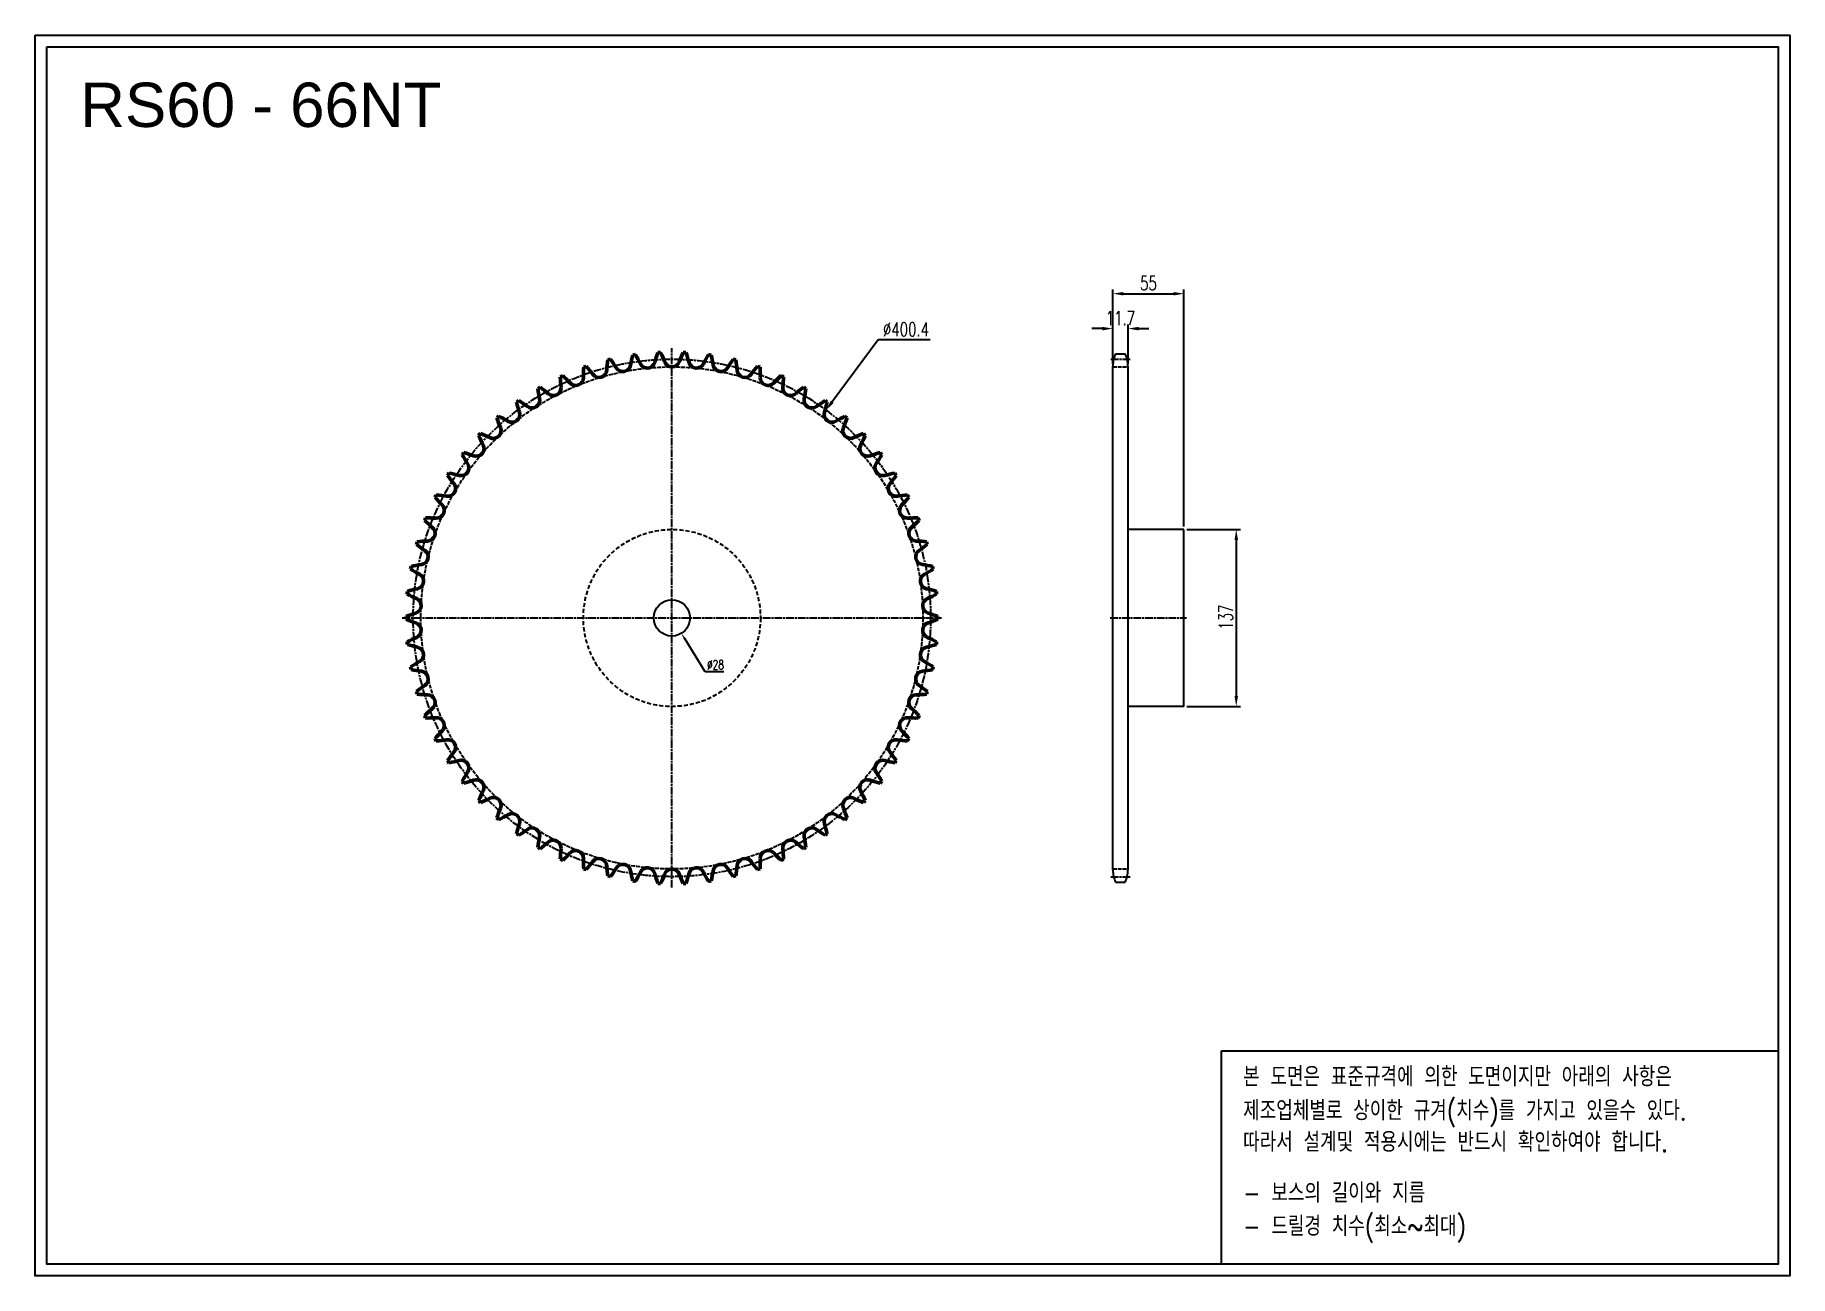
# Model space of a CAD drawing. Header units: millimetres. Extents: x 34546 to 35904, y 3715 to 4675.
import ezdxf

# ---------------------------------------------------------------- set-up
doc = ezdxf.new("R2010")
doc.units = ezdxf.units.MM
for name, pattern in [('AM_ISO02W050', [7.5, 6, -1.5]), ('AM_ISO02W050x2', [3.75, 3, -0.75]), ('AM_ISO08W050', [18, 12, -1.5, 3, -1.5]), ('AM_ISO08W050x2', [9, 6, -0.75, 1.5, -0.75]), ('HIDDEN', [9.525, 6.35, -3.175])]:
    doc.linetypes.add(name, pattern=pattern)
for name, color, linetype, lineweight in [('AM_0N', 7, 'Continuous', 50), ('AM_3N', 6, 'AM_ISO02W050', 25), ('AM_7', 4, 'AM_ISO08W050', 25), ('AM_7N', 4, 'AM_ISO08W050', 25)]:
    doc.layers.add(name, color=color, linetype=linetype, lineweight=lineweight)
doc.layers.add('HL', color=2, linetype='HIDDEN')
doc.layers.add('S-DIM', color=7, linetype='Continuous')
doc.styles.add('HAN', font='ROMANS.shx', dxfattribs={"width": 0.7, "bigfont": 'whgtxt.shx'})
doc.styles.add('HSG', font='SIMPLEX.shx', dxfattribs={"width": 0.7, "bigfont": 'HSG.shx'})
doc.styles.get("Standard").update_dxf_attribs({"font": 'arial.ttf'})
doc.dimstyles.new('APP16', dxfattribs={"dimscale": 3, "dimtxt": 2.4, "dimasz": 1.8, "dimexe": 0.7, "dimexo": 0.5, "dimgap": 0.6, "dimtad": 1, "dimtoh": 1, "dimdec": 1, "dimrnd": 0.01, "dimzin": 9, "dimdsep": 46, "dimtxsty": 'HSG', "dimcen": 0, "dimclrd": 1, "dimclre": 1, "dimclrt": 256, "dimazin": 2, "dimtp": 1, "dimtm": 1, "dimtfac": 0.5, "dimtdec": 1, "dimtofl": 0, "dimtmove": 0, "dimatfit": 3, "dimfxl": 0, "dimtvp": 1, "dimtolj": 2, "dimlwd": -1, "dimlwe": -1, "dimarcsym": 0})
doc.dimstyles.new('APP23', dxfattribs={"dimscale": 4.5, "dimtxt": 2.4, "dimasz": 1.8, "dimexe": 0.7, "dimexo": 0.5, "dimgap": 0.6, "dimtad": 1, "dimtoh": 1, "dimdec": 1, "dimrnd": 0.01, "dimzin": 9, "dimdsep": 46, "dimtxsty": 'HSG', "dimcen": 0, "dimclrd": 1, "dimclre": 1, "dimclrt": 256, "dimazin": 2, "dimtp": 1, "dimtm": 1, "dimtfac": 0.5, "dimtdec": 1, "dimtix": 1, "dimtofl": 0, "dimtmove": 0, "dimatfit": 3, "dimfxl": 0, "dimtvp": 1, "dimtolj": 2, "dimlwd": -1, "dimlwe": -1, "dimarcsym": 0})

# ---------------------------------------------------------------- blocks, each defined once
blk = doc.blocks.new('*D1')
at = {"layer": 'Defpoints', "color": 0, "transparency": 16777216}
for p in [(35158.3, 4384.8), (34919.7, 4063.2)]:
    blk.add_point(p, dxfattribs=at)
at = {"layer": 'S-DIM', "color": 1, "transparency": 16777216}
for p, q in [((35198.7, 4439.2), (35163.1, 4391.3)), ((35238.8, 4439.2), (35198.7, 4439.2))]:
    blk.add_line(p, q, dxfattribs=at)
blk.add_solid([(35162, 4392.1), (35164.2, 4390.5), (35158.3, 4384.8)], dxfattribs=at)
at = {"layer": 'S-DIM', "transparency": 16777216, "insert": (35220.1, 4447.3), "char_height": 10.8, "attachment_point": 5, "style": 'HSG'}
blk.add_mtext('\\A2;∅400.4', dxfattribs=at)
blk = doc.blocks.new('*D2')
at = {"layer": 'Defpoints', "color": 0, "transparency": 16777216}
for p in [(35391.9, 4447.9), (35380.2, 4418.2), (35391.9, 4418.2)]:
    blk.add_point(p, dxfattribs=at)
at = {"layer": 'S-DIM', "color": 1, "transparency": 16777216}
for p, q in [((35372.1, 4447.9), (35364, 4447.9)), ((35380.2, 4420.5), (35380.2, 4451)), ((35391.9, 4420.5), (35391.9, 4451)), ((35400, 4447.9), (35408.1, 4447.9))]:
    blk.add_line(p, q, dxfattribs=at)
for points in [[(35372.1, 4449.2), (35372.1, 4446.5), (35380.2, 4447.9)], [(35400, 4449.2), (35400, 4446.5), (35391.9, 4447.9)]]:
    blk.add_solid(points, dxfattribs=at)
at = {"layer": 'S-DIM', "transparency": 16777216, "insert": (35386, 4456), "char_height": 10.8, "attachment_point": 5, "style": 'HSG'}
blk.add_mtext('\\A2;11.7', dxfattribs=at)
blk = doc.blocks.new('*D3')
at = {"layer": 'Defpoints', "color": 0, "transparency": 16777216}
for p in [(35435.2, 4474.9), (35380.2, 4418.2), (35435.2, 4292.5)]:
    blk.add_point(p, dxfattribs=at)
at = {"layer": 'S-DIM', "color": 1, "transparency": 16777216}
for p, q in [((35380.2, 4420.5), (35380.2, 4478)), ((35388.3, 4474.9), (35427.1, 4474.9)), ((35435.2, 4294.8), (35435.2, 4478))]:
    blk.add_line(p, q, dxfattribs=at)
for points in [[(35388.3, 4476.2), (35388.3, 4473.5), (35380.2, 4474.9)], [(35427.1, 4476.2), (35427.1, 4473.5), (35435.2, 4474.9)]]:
    blk.add_solid(points, dxfattribs=at)
at = {"layer": 'S-DIM', "transparency": 16777216, "insert": (35407.7, 4483), "char_height": 10.8, "attachment_point": 5, "style": 'HSG'}
blk.add_mtext('\\A2;55', dxfattribs=at)
blk = doc.blocks.new('*D4')
at = {"layer": 'Defpoints', "color": 0, "transparency": 16777216}
for p in [(35435.2, 4292.5), (35435.2, 4155.5), (35475.6, 4155.5)]:
    blk.add_point(p, dxfattribs=at)
at = {"layer": 'S-DIM', "color": 1, "transparency": 16777216}
for p, q in [((35437.4, 4292.5), (35478.8, 4292.5)), ((35475.6, 4284.4), (35475.6, 4163.6)), ((35437.4, 4155.5), (35478.8, 4155.5))]:
    blk.add_line(p, q, dxfattribs=at)
for points in [[(35474.3, 4284.4), (35477, 4284.4), (35475.6, 4292.5)], [(35474.3, 4163.6), (35477, 4163.6), (35475.6, 4155.5)]]:
    blk.add_solid(points, dxfattribs=at)
at = {"layer": 'S-DIM', "transparency": 16777216, "insert": (35467.5, 4224.6), "char_height": 10.8, "attachment_point": 5, "rotation": 90, "style": 'HSG'}
blk.add_mtext('\\A2;137', dxfattribs=at)
blk = doc.blocks.new('*D5')
at = {"layer": 'Defpoints', "color": 0, "transparency": 16777216}
for p in [(35031.7, 4235.9), (35046.3, 4212.1)]:
    blk.add_point(p, dxfattribs=at)
at = {"layer": 'S-DIM', "color": 1, "transparency": 16777216}
for p, q in [((35064.6, 4182.4), (35049.2, 4207.5)), ((35079.1, 4182.4), (35064.6, 4182.4))]:
    blk.add_line(p, q, dxfattribs=at)
blk.add_solid([(35049.9, 4207.9), (35048.4, 4207), (35046.3, 4212.1)], dxfattribs=at)
at = {"layer": 'S-DIM', "transparency": 16777216, "insert": (35072.7, 4187.8), "char_height": 7.2, "attachment_point": 5, "style": 'HSG'}
blk.add_mtext('\\A2;∅28', dxfattribs=at)

msp = doc.modelspace()

# ---------------------------------------------------------------- linework, layer by layer
for p, q in [((35382.26, 4428.39), (35389.79, 4428.39)), ((35380.17, 4029.11), (35380.17, 4418.89)), ((35391.87, 4418.89), (35391.87, 4029.11)), ((35435.17, 4292.5), (35391.87, 4292.5)), ((35435.17, 4155.5), (35435.17, 4292.5)), ((35435.17, 4155.5), (35391.87, 4155.5)), ((35382.26, 4019.61), (35389.79, 4019.61))]:
    msp.add_line(p, q)
for points in [[(34546.27, 4674.96), (35904, 4674.96), (35904, 3714.94), (34546.27, 3714.94)], [(34555.41, 4665.81), (35894.86, 4665.81), (35894.86, 3724.08), (34555.41, 3724.08)]]:
    msp.add_lwpolyline(points, close=True)
at = {"color": 6}
msp.add_lwpolyline([(35464.3, 3889.04), (35894.86, 3889.04), (35894.86, 3724.08), (35464.3, 3724.08)], close=True, dxfattribs=at)
msp.add_circle((35038.99, 4224), 14)
for centre, start, end in [((35402.87, 4418.89), 155.25994, 180), ((35369.17, 4418.89), 0, 24.74006), ((35402.87, 4029.11), 180, 204.74006), ((35369.17, 4029.11), 335.25994, 0)]:
    msp.add_arc(centre, 22.7, start, end)
at = {"layer": 'AM_0N'}
for centre, radius, start, end in [((35102.8, 4403.1), 97.19, 165.50663, 170.22727), ((35038.99, 4224), 205.67, 97.8957, 98.46793), ((34927.31, 4377.87), 97.19, 26.13636, 30.857), ((35119.54, 4396.23), 97.19, 160.05209, 164.77273), ((35038.99, 4224), 205.67, 92.44116, 93.01339), ((34942.44, 4387.79), 97.19, 20.68182, 25.40246), ((35135.54, 4387.79), 97.19, 154.59754, 159.31818), ((35038.99, 4224), 205.67, 86.98661, 87.55884), ((34958.45, 4396.23), 97.19, 15.22727, 19.94791), ((35150.67, 4377.87), 97.19, 149.143, 153.86364), ((35038.99, 4224), 205.67, 81.53207, 82.1043), ((34975.19, 4403.1), 97.19, 9.77273, 14.49337), ((35067.75, 4411.94), 97.19, 176.41572, 181.13636), ((35038.99, 4224), 205.67, 108.80479, 109.37703), ((34900.21, 4353.96), 97.19, 37.04545, 41.7661), ((34982.58, 4416.13), 6.01, 217.04545, 355.68182), ((35085.49, 4408.36), 97.19, 170.96118, 175.68182), ((35038.99, 4224), 205.67, 103.35025, 103.92248), ((34913.19, 4366.56), 97.19, 31.59091, 36.31155), ((35001.1, 4420.62), 6.01, 211.59091, 350.22727), ((35019.96, 4423.33), 6.01, 206.13636, 344.77273), ((35038.99, 4424.24), 6.01, 200.68182, 339.31818), ((35058.03, 4423.33), 6.01, 195.22727, 333.86364), ((35076.89, 4420.62), 6.01, 189.77273, 328.40909), ((35164.8, 4366.56), 97.19, 143.68845, 148.40909), ((35038.99, 4224), 205.67, 76.07752, 76.64975), ((34992.5, 4408.36), 97.19, 4.31818, 9.03882), ((35095.41, 4416.13), 6.01, 184.31818, 322.95455), ((35177.78, 4353.96), 97.19, 138.2339, 142.95455), ((35038.99, 4224), 205.67, 70.62297, 71.19521), ((35010.23, 4411.94), 97.19, 358.86364, 3.58428), ((35038.99, 4224), 205.67, 119.71388, 120.28612), ((35031.66, 4413.99), 97.19, 187.32481, 192.04545), ((34878.12, 4325.34), 97.19, 47.95455, 52.67519), ((34947.24, 4401.98), 6.01, 227.95455, 6.59091), ((35038.99, 4224), 205.67, 114.25934, 114.83157), ((35049.76, 4413.83), 97.19, 181.87027, 186.59091), ((34888.48, 4340.18), 97.19, 42.5, 47.22064), ((34964.57, 4409.9), 6.01, 222.5, 1.13636), ((35113.41, 4409.9), 6.01, 178.86364, 317.5), ((35189.5, 4340.18), 97.19, 132.77936, 137.5), ((35038.99, 4224), 205.67, 65.16843, 65.74066), ((35130.75, 4401.98), 6.01, 173.40909, 312.04545), ((35028.23, 4413.83), 97.19, 353.40909, 358.12973), ((35199.86, 4325.34), 97.19, 127.32481, 132.04545), ((35038.99, 4224), 205.67, 59.71388, 60.28612), ((35046.32, 4413.99), 97.19, 347.95455, 352.67519), ((35038.99, 4224), 205.67, 125.16843, 125.74066), ((35013.64, 4412.43), 97.19, 192.77936, 197.5), ((34869.22, 4309.59), 97.19, 53.40909, 58.12973), ((34930.73, 4392.45), 6.01, 233.40909, 12.04545), ((35147.25, 4392.45), 6.01, 167.95455, 306.59091), ((35208.77, 4309.59), 97.19, 121.87027, 126.59091), ((35064.35, 4412.43), 97.19, 342.5, 347.22064), ((35038.99, 4224), 205.67, 54.25934, 54.83157), ((35038.99, 4224), 205.67, 130.62297, 131.19521), ((34995.84, 4409.17), 97.19, 198.2339, 202.95455), ((34861.85, 4293.07), 97.19, 58.86364, 63.58428), ((34915.21, 4381.4), 6.01, 238.86364, 17.5), ((35162.77, 4381.4), 6.01, 162.5, 301.13636), ((35216.14, 4293.07), 97.19, 116.41572, 121.13636), ((35082.15, 4409.17), 97.19, 337.04545, 341.7661), ((35038.99, 4224), 205.67, 48.80479, 49.37703), ((35038.99, 4224), 205.67, 136.07752, 136.64975), ((34978.43, 4404.23), 97.19, 203.68845, 208.40909), ((34856.09, 4275.92), 97.19, 64.31818, 69.03882), ((34900.81, 4368.92), 6.01, 244.31818, 22.95455), ((35177.17, 4368.92), 6.01, 157.04545, 295.68182), ((35221.9, 4275.92), 97.19, 110.96118, 115.68182), ((35099.55, 4404.23), 97.19, 331.59091, 336.31155), ((35038.99, 4224), 205.67, 43.35025, 43.92248), ((35038.99, 4224), 205.67, 141.53207, 142.1043), ((34961.58, 4397.66), 97.19, 209.143, 213.86364), ((34851.98, 4258.29), 97.19, 69.77273, 74.49337), ((34887.66, 4355.13), 6.01, 249.77273, 28.40909), ((35190.32, 4355.13), 6.01, 151.59091, 290.22727), ((35226.01, 4258.29), 97.19, 105.50663, 110.22727), ((35116.41, 4397.66), 97.19, 326.13636, 330.857), ((35038.99, 4224), 205.67, 37.8957, 38.46793), ((35038.99, 4224), 205.67, 146.98661, 147.55884), ((34945.42, 4389.51), 97.19, 214.59754, 219.31818), ((34849.57, 4240.36), 97.19, 75.22727, 79.94791), ((34875.88, 4340.15), 6.01, 255.22727, 33.86364), ((35202.1, 4340.15), 6.01, 146.13636, 284.77273), ((35228.42, 4240.36), 97.19, 100.05209, 104.77273), ((35132.57, 4389.51), 97.19, 320.68182, 325.40246), ((35038.99, 4224), 205.67, 32.44116, 33.01339), ((35038.99, 4224), 205.67, 152.44116, 153.01339), ((34848.87, 4222.28), 97.19, 80.68182, 85.40246), ((34865.58, 4324.12), 6.01, 260.68182, 39.31818), ((35212.41, 4324.12), 6.01, 140.68182, 279.31818), ((35229.12, 4222.28), 97.19, 94.59754, 99.31818), ((35038.99, 4224), 205.67, 26.98661, 27.55884), ((34930.11, 4379.87), 97.19, 220.05209, 224.77273), ((34856.85, 4307.18), 6.01, 266.13636, 44.77273), ((35221.14, 4307.18), 6.01, 135.22727, 273.86364), ((35147.88, 4379.87), 97.19, 315.22727, 319.94791), ((35038.99, 4224), 205.67, 157.8957, 158.46793), ((34915.79, 4368.81), 97.19, 225.50663, 230.22727), ((34849.89, 4204.22), 97.19, 86.13636, 90.857), ((34849.77, 4289.49), 6.01, 271.59091, 50.22727), ((35228.09, 4204.22), 97.19, 89.143, 93.86364), ((35228.22, 4289.49), 6.01, 129.77273, 268.40909), ((35162.2, 4368.81), 97.19, 309.77273, 314.49337), ((35038.99, 4224), 205.67, 21.53207, 22.1043), ((35038.99, 4224), 205.67, 163.35025, 163.92248), ((34902.58, 4356.44), 97.19, 230.96118, 235.68182), ((34852.63, 4186.33), 97.19, 91.59091, 96.31155), ((35225.36, 4186.33), 97.19, 83.68845, 88.40909), ((35175.41, 4356.44), 97.19, 304.31818, 309.03882), ((35038.99, 4224), 205.67, 16.07752, 16.64975), ((35038.99, 4224), 205.67, 168.80479, 169.37703), ((34857.05, 4168.79), 97.19, 97.04545, 101.7661), ((34844.4, 4271.21), 6.01, 277.04545, 55.68182), ((35233.59, 4271.21), 6.01, 124.31818, 262.95455), ((35220.93, 4168.79), 97.19, 78.2339, 82.95455), ((35038.99, 4224), 205.67, 10.62297, 11.19521), ((34890.61, 4342.88), 97.19, 236.41572, 241.13636), ((34840.79, 4252.5), 6.01, 282.5, 61.13636), ((35237.2, 4252.5), 6.01, 118.86364, 257.5), ((35187.38, 4342.88), 97.19, 298.86364, 303.58428), ((35038.99, 4224), 205.67, 174.25934, 174.83157), ((34879.98, 4328.23), 97.19, 241.87027, 246.59091), ((34863.13, 4151.74), 97.19, 102.5, 107.22064), ((34838.98, 4233.53), 6.01, 287.95455, 66.59091), ((35239.01, 4233.53), 6.01, 113.40909, 252.04545), ((35214.86, 4151.74), 97.19, 72.77936, 77.5), ((35198.01, 4328.23), 97.19, 293.40909, 298.12973), ((35038.99, 4224), 205.67, 5.16843, 5.74066), ((35038.99, 4224), 205.67, 179.71388, 180.28612), ((34870.79, 4135.35), 97.19, 107.95455, 112.67519), ((34870.79, 4312.65), 97.19, 247.32481, 252.04545), ((35207.19, 4135.35), 97.19, 67.32481, 72.04545), ((35207.19, 4312.65), 97.19, 287.95455, 292.67519), ((35038.99, 4224), 205.67, 359.71388, 0.28612), ((34838.98, 4214.47), 6.01, 293.40909, 72.04545), ((35239.01, 4214.47), 6.01, 107.95455, 246.59091), ((34879.98, 4119.77), 97.19, 113.40909, 118.12973), ((35038.99, 4224), 205.67, 185.16843, 185.74066), ((34863.13, 4296.26), 97.19, 252.77936, 257.5), ((34840.79, 4195.5), 6.01, 298.86364, 77.5), ((35237.2, 4195.5), 6.01, 102.5, 241.13636), ((35214.86, 4296.26), 97.19, 282.5, 287.22064), ((35198.01, 4119.77), 97.19, 61.87027, 66.59091), ((35038.99, 4224), 205.67, 354.25934, 354.83157), ((34890.61, 4105.12), 97.19, 118.86364, 123.58428), ((35038.99, 4224), 205.67, 190.62297, 191.19521), ((34857.05, 4279.21), 97.19, 258.2339, 262.95455), ((34844.4, 4176.79), 6.01, 304.31818, 82.95455), ((35233.59, 4176.79), 6.01, 97.04545, 235.68182), ((35220.93, 4279.21), 97.19, 277.04545, 281.7661), ((35187.38, 4105.12), 97.19, 56.41572, 61.13636), ((35038.99, 4224), 205.67, 348.80479, 349.37703), ((34902.58, 4091.56), 97.19, 124.31818, 129.03882), ((35175.41, 4091.56), 97.19, 50.96118, 55.68182), ((35038.99, 4224), 205.67, 196.07752, 196.64975), ((34852.63, 4261.67), 97.19, 263.68845, 268.40909), ((34849.77, 4158.51), 6.01, 309.77273, 88.40909), ((35228.22, 4158.51), 6.01, 91.59091, 230.22727), ((35225.36, 4261.67), 97.19, 271.59091, 276.31155), ((35038.99, 4224), 205.67, 343.35025, 343.92248), ((34915.79, 4079.19), 97.19, 129.77273, 134.49337), ((35038.99, 4224), 205.67, 201.53207, 202.1043), ((34849.89, 4243.78), 97.19, 269.143, 273.86364), ((34856.85, 4140.82), 6.01, 315.22727, 93.86364), ((35221.14, 4140.82), 6.01, 86.13636, 224.77273), ((35228.09, 4243.78), 97.19, 266.13636, 270.857), ((35162.2, 4079.19), 97.19, 45.50663, 50.22727), ((35038.99, 4224), 205.67, 337.8957, 338.46793), ((34930.11, 4068.13), 97.19, 135.22727, 139.94791), ((35038.99, 4224), 205.67, 206.98661, 207.55884), ((34848.87, 4225.72), 97.19, 274.59754, 279.31818), ((34865.58, 4123.88), 6.01, 320.68182, 99.31818), ((35212.41, 4123.88), 6.01, 80.68182, 219.31818), ((35229.12, 4225.72), 97.19, 260.68182, 265.40246), ((35147.88, 4068.13), 97.19, 40.05209, 44.77273), ((35038.99, 4224), 205.67, 332.44116, 333.01339), ((34945.42, 4058.49), 97.19, 140.68182, 145.40246), ((35132.57, 4058.49), 97.19, 34.59754, 39.31818), ((35038.99, 4224), 205.67, 212.44116, 213.01339), ((34849.57, 4207.64), 97.19, 280.05209, 284.77273), ((34875.88, 4107.85), 6.01, 326.13636, 104.77273), ((34961.58, 4050.34), 97.19, 146.13636, 150.857), ((35202.1, 4107.85), 6.01, 75.22727, 213.86364), ((35116.41, 4050.34), 97.19, 29.143, 33.86364), ((35228.42, 4207.64), 97.19, 255.22727, 259.94791), ((35038.99, 4224), 205.67, 326.98661, 327.55884), ((35038.99, 4224), 205.67, 217.8957, 218.46793), ((34851.98, 4189.71), 97.19, 285.50663, 290.22727), ((34887.66, 4092.87), 6.01, 331.59091, 110.22727), ((34978.43, 4043.77), 97.19, 151.59091, 156.31155), ((35190.32, 4092.87), 6.01, 69.77273, 208.40909), ((35099.55, 4043.77), 97.19, 23.68845, 28.40909), ((35226.01, 4189.71), 97.19, 249.77273, 254.49337), ((35038.99, 4224), 205.67, 321.53207, 322.1043), ((35038.99, 4224), 205.67, 223.35025, 223.92248), ((34856.09, 4172.08), 97.19, 290.96118, 295.68182), ((34900.81, 4079.08), 6.01, 337.04545, 115.68182), ((34995.84, 4038.83), 97.19, 157.04545, 161.7661), ((35177.17, 4079.08), 6.01, 64.31818, 202.95455), ((35082.15, 4038.83), 97.19, 18.2339, 22.95455), ((35221.9, 4172.08), 97.19, 244.31818, 249.03882), ((35038.99, 4224), 205.67, 316.07752, 316.64975), ((35038.99, 4224), 205.67, 228.80479, 229.37703), ((34861.85, 4154.93), 97.19, 296.41572, 301.13636), ((34915.21, 4066.6), 6.01, 342.5, 121.13636), ((35013.64, 4035.57), 97.19, 162.5, 167.22064), ((34869.22, 4138.41), 97.19, 301.87027, 306.59091), ((34930.73, 4055.55), 6.01, 347.95455, 126.59091), ((35147.25, 4055.55), 6.01, 53.40909, 192.04545), ((35208.77, 4138.41), 97.19, 233.40909, 238.12973), ((35162.77, 4066.6), 6.01, 58.86364, 197.5), ((35064.35, 4035.57), 97.19, 12.77936, 17.5), ((35216.14, 4154.93), 97.19, 238.86364, 243.58428), ((35038.99, 4224), 205.67, 310.62297, 311.19521), ((35038.99, 4224), 205.67, 234.25934, 234.83157), ((35031.66, 4034.01), 97.19, 167.95455, 172.67519), ((35038.99, 4224), 205.67, 239.71388, 240.28612), ((34878.12, 4122.66), 97.19, 307.32481, 312.04545), ((34947.24, 4046.02), 6.01, 353.40909, 132.04545), ((35130.75, 4046.02), 6.01, 47.95455, 186.59091), ((35199.86, 4122.66), 97.19, 227.95455, 232.67519), ((35038.99, 4224), 205.67, 299.71388, 300.28612), ((35046.32, 4034.01), 97.19, 7.32481, 12.04545), ((35038.99, 4224), 205.67, 305.16843, 305.74066), ((35049.76, 4034.17), 97.19, 173.40909, 178.12973), ((35038.99, 4224), 205.67, 245.16843, 245.74066), ((34888.48, 4107.82), 97.19, 312.77936, 317.5), ((34964.57, 4038.1), 6.01, 358.86364, 137.5), ((35067.75, 4036.06), 97.19, 178.86364, 183.58428), ((34900.21, 4094.04), 97.19, 318.2339, 322.95455), ((34982.58, 4031.87), 6.01, 4.31818, 142.95455), ((35001.1, 4027.38), 6.01, 9.77273, 148.40909), ((35076.89, 4027.38), 6.01, 31.59091, 170.22727), ((35095.41, 4031.87), 6.01, 37.04545, 175.68182), ((35177.78, 4094.04), 97.19, 217.04545, 221.7661), ((35010.23, 4036.06), 97.19, 356.41572, 1.13636), ((35113.41, 4038.1), 6.01, 42.5, 181.13636), ((35189.5, 4107.82), 97.19, 222.5, 227.22064), ((35038.99, 4224), 205.67, 294.25934, 294.83157), ((35028.23, 4034.17), 97.19, 1.87027, 6.59091), ((35038.99, 4224), 205.67, 250.62297, 251.19521), ((35085.49, 4039.64), 97.19, 184.31818, 189.03882), ((35038.99, 4224), 205.67, 256.07752, 256.64975), ((34913.19, 4081.44), 97.19, 323.68845, 328.40909), ((35102.8, 4044.9), 97.19, 189.77273, 194.49337), ((35038.99, 4224), 205.67, 261.53207, 262.1043), ((34927.31, 4070.13), 97.19, 329.143, 333.86364), ((35019.96, 4024.67), 6.01, 15.22727, 153.86364), ((35119.54, 4051.77), 97.19, 195.22727, 199.94791), ((34942.44, 4060.21), 97.19, 334.59754, 339.31818), ((35038.99, 4023.76), 6.01, 20.68182, 159.31818), ((35135.54, 4060.21), 97.19, 200.68182, 205.40246), ((34958.45, 4051.77), 97.19, 340.05209, 344.77273), ((35058.03, 4024.67), 6.01, 26.13636, 164.77273), ((35150.67, 4070.13), 97.19, 206.13636, 210.857), ((35038.99, 4224), 205.67, 277.8957, 278.46793), ((34975.19, 4044.9), 97.19, 345.50663, 350.22727), ((35164.8, 4081.44), 97.19, 211.59091, 216.31155), ((35038.99, 4224), 205.67, 283.35025, 283.92248), ((34992.5, 4039.64), 97.19, 350.96118, 355.68182), ((35038.99, 4224), 205.67, 288.80479, 289.37703), ((35038.99, 4224), 205.67, 266.98661, 267.55884), ((35038.99, 4224), 205.67, 272.44116, 273.01339)]:
    msp.add_arc(centre, radius, start, end, dxfattribs=at)
at = {"layer": 'AM_3N', "linetype": 'AM_ISO02W050x2'}
for p, q in [((35380.17, 4418.23), (35391.87, 4418.23)), ((35380.17, 4029.77), (35391.87, 4029.77))]:
    msp.add_line(p, q, dxfattribs=at)
msp.add_circle((35038.99, 4224), 194.23, dxfattribs=at)
at = {"layer": 'AM_7', "linetype": 'AM_ISO08W050x2'}
msp.add_circle((35038.99, 4224), 200.18, dxfattribs=at)
at = {"layer": 'AM_7N', "linetype": 'AM_ISO08W050x2'}
for p, q in [((35038.99, 4015.33), (35038.99, 4432.67)), ((35378.61, 4424.18), (35393.44, 4424.18)), ((34830.32, 4224), (35247.66, 4224)), ((35378.17, 4224), (35437.17, 4224)), ((35378.61, 4023.82), (35393.44, 4023.82))]:
    msp.add_line(p, q, dxfattribs=at)
at = {"layer": 'HL', "ltscale": 0.5}
msp.add_circle((35038.99, 4224), 68.5, dxfattribs=at)

# ---------------------------------------------------------------- texts
msp.add_text('RS60 - 66NT', height=34.2863).set_placement((34581.23, 4603.87))
at = {"color": 6, "style": 'HAN', "width": 0.8}
for s, p in [('본 도면은 표준규격에 의한 도면이지만 아래의 사항은', (35480.94, 3861.54)), ('제조업체별로 상이한 규겨(치수)를 가지고 있을수 있다.', (35480.94, 3835.31)), ('따라서 설계및 적용시에는 반드시 확인하여야 합니다.', (35480.94, 3810.94)), ('- 보스의 길이와 지름', (35480.94, 3771.68)), ('- 드릴경 치수(최소~최대)', (35480.94, 3745.9))]:
    msp.add_text(s, height=15.1389, dxfattribs=at).set_placement(p)

# ---------------------------------------------------------------- dimensions: what is measured, and where the dimension line sits
at = {"layer": 'S-DIM'}
dim = msp.add_linear_dim(base=(35435.17, 4474.86), p1=(35380.17, 4418.23), p2=(35435.17, 4292.5), dimstyle='APP23', dxfattribs=at)
dim.commit()
dim.dimension.update_dxf_attribs({"geometry": '*D3', "text_midpoint": (35407.67, 4482.96)})
for p1, p2, dimstyle, picture, middle in [((34919.71, 4063.24), (35158.28, 4384.76), 'APP23', '*D1', (35220.1, 4439.21)), ((35031.66, 4235.92), (35046.33, 4212.08), 'APP16', '*D5', (35072.73, 4182.43))]:
    dim = msp.add_diameter_dim_2p(p1=p1, p2=p2, dimstyle=dimstyle, dxfattribs=at)
    dim.commit()
    dim.dimension.update_dxf_attribs({"geometry": picture, "text_midpoint": middle, "dimtype": 131})
dim = msp.add_linear_dim(base=(35391.87, 4447.86), p1=(35380.17, 4418.23), p2=(35391.87, 4418.23), dimstyle='APP23', dxfattribs=at)
dim.commit()
dim.dimension.update_dxf_attribs({"geometry": '*D2', "text_midpoint": (35386.02, 4447.86), "dimtype": 128})
dim = msp.add_linear_dim(base=(35475.63, 4155.5), p1=(35435.17, 4292.5), p2=(35435.17, 4155.5), angle=90, dimstyle='APP23', dxfattribs=at)
dim.commit()
dim.dimension.update_dxf_attribs({"geometry": '*D4', "text_midpoint": (35475.63, 4224.6), "dimtype": 128})

doc.saveas('drawing.dxf')
